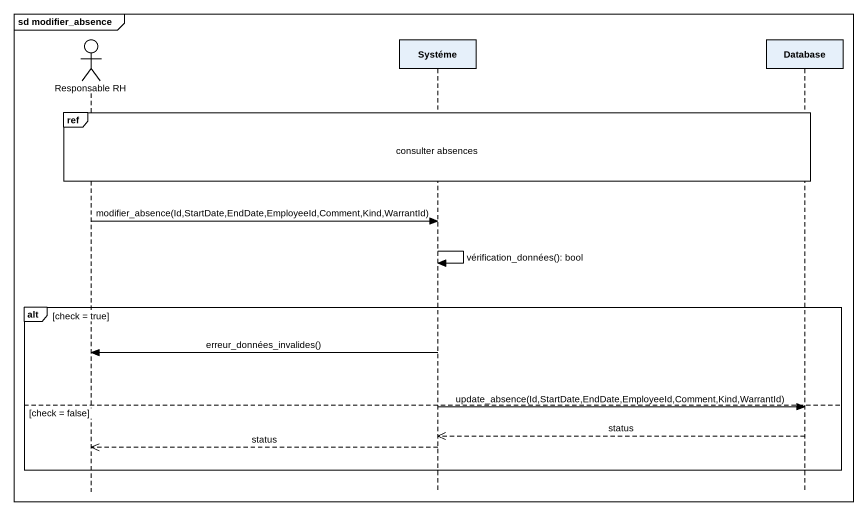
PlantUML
@startuml
mainframe sd modifier_absence
hide footbox
actor "Responsable RH" as Responsable_RH
participant Systéme
participant "Database" as Database_

ref over Responsable_RH, Systéme, Database_ : consulter absences
Responsable_RH -> Systéme : modifier_absence(Id,StartDate,EndDate,EmployeeId,Comment,Kind,WarrantId)
Systéme -> Systéme : vérification_données(): bool
alt check = true
  Systéme -> Responsable_RH : erreur_données_invalides()
else check = false
  Systéme -> Database_ : update_absence(Id,StartDate,EndDate,EmployeeId,Comment,Kind,WarrantId)
  Database_ -->> Systéme : status
  Systéme -->> Responsable_RH : status
end
@enduml
